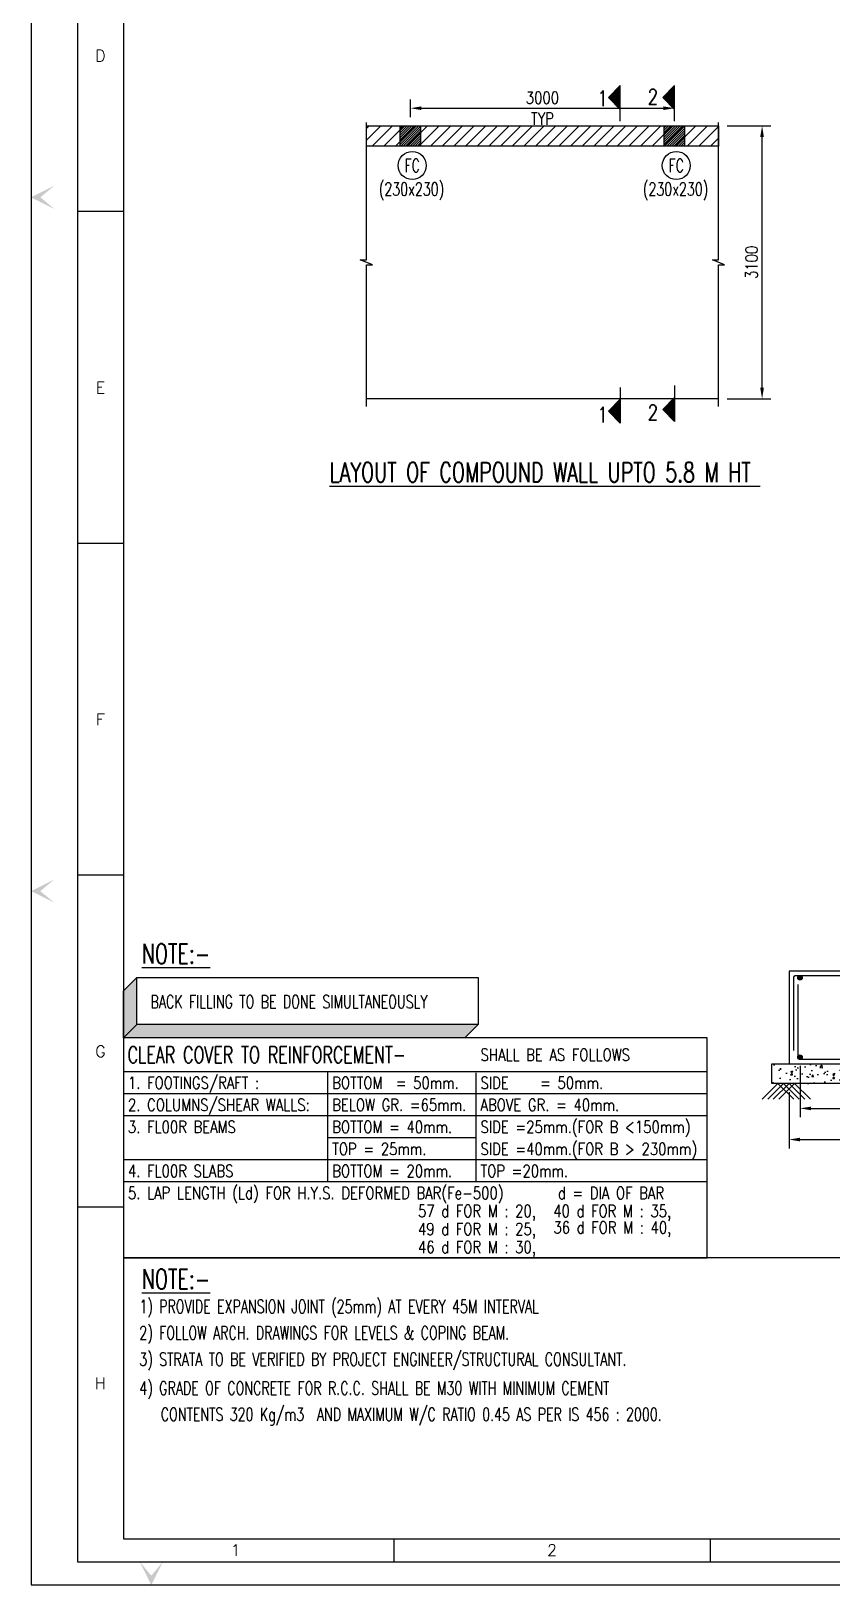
# Model space of a CAD drawing. Extents: x -69352 to 1013721, y -547461 to -186867.
# Drawn here: x 507322 to 525518, y -432773 to -397471 of the extents above; entities that cross this region are included whole.
import ezdxf
from ezdxf.enums import TextEntityAlignment as Align

# ---------------------------------------------------------------- set-up
doc = ezdxf.new("R2010")
doc.units = 0
doc.header["$LTSCALE"] = 500
doc.header["$MEASUREMENT"] = 0
doc.header["$PDMODE"] = 35
doc.header["$PDSIZE"] = -15
doc.layers.get('DEFPOINTS').update_dxf_attribs({"color": 4})
for name, color, linetype in [('FRAME TABLE', 5, 'Continuous'), ('PNA', 10, 'Continuous'), ('S-BRECK LINE', 8, 'Continuous'), ('S-COLUMN', 1, 'Continuous'), ('S-COLUMN CIRCLE', 9, 'Continuous'), ('S-COLUMN HATCH', 8, 'Continuous'), ('S-COLUMN NO', 2, 'Continuous'), ('S-CONCRET LINE', 4, 'Continuous'), ('S-DIM-1', 5, 'Continuous'), ('S-NOTES', 4, 'Continuous'), ('S-PCC', 9, 'Continuous'), ('S-REINFORCEMENT', 6, 'Continuous'), ('S-RETAINING WALL', 6, 'Continuous'), ('S-RETAINING WALL HATCH', 8, 'Continuous'), ('S-SECTION MARK', 1, 'Continuous'), ('S-TEXT', 2, 'Continuous'), ('S-TEXT-1 @ 1', 4, 'Continuous'), ('S-TITIL', 6, 'Continuous'), ('TEXT1', 2, 'Continuous')]:
    doc.layers.add(name, color=color, linetype=linetype)
doc.layers.add('HEADING-TXT', color=1, linetype='Continuous', lineweight=25)
doc.styles.add('ROMANS', font='simplex.shx', dxfattribs={"width": 0.8, "height": 275})
doc.dimstyles.new('dim33.33', dxfattribs={"dimtxt": 250, "dimasz": 250, "dimexe": 200, "dimexo": 200, "dimgap": 100, "dimtad": 1, "dimdec": 0, "dimlfac": 0.333331, "dimzin": 0, "dimdsep": 46, "dimtxsty": 'ROMANS', "dimcen": 0, "dimclrd": 5, "dimclre": 5, "dimclrt": 4, "dimadec": 0, "dimazin": 0, "dimtfac": 1, "dimtdec": 0, "dimtix": 1, "dimtofl": 0, "dimtmove": 2, "dimatfit": 3, "dimfxl": 0, "dimtolj": 1, "dimtzin": 0, "dimlwd": -1, "dimlwe": -1, "dimarcsym": 0})
doc.dimstyles.new('dim50', dxfattribs={"dimtxt": 250, "dimasz": 250, "dimexe": 200, "dimexo": 200, "dimgap": 100, "dimtad": 1, "dimdec": 0, "dimlfac": 0.5, "dimzin": 0, "dimdsep": 46, "dimtxsty": 'ROMANS', "dimcen": 0, "dimclrd": 5, "dimclre": 5, "dimclrt": 4, "dimadec": 0, "dimazin": 0, "dimtfac": 1, "dimtdec": 0, "dimtix": 1, "dimtofl": 0, "dimtmove": 2, "dimatfit": 3, "dimfxl": 0, "dimtolj": 1, "dimtzin": 0, "dimlwd": -1, "dimlwe": -1, "dimarcsym": 0})
pattern_1 = [(45, (-328597.685, -32610.178), (15.2387667, -15.2387667), [])]

# ---------------------------------------------------------------- blocks, each defined once
blk = doc.blocks.new('*D691')
at = {"layer": 'DEFPOINTS', "color": 0}
for p in [(524793, -420782), (534393, -420782), (534393, -421947)]:
    blk.add_point(p, dxfattribs=at)
at = {"layer": 'S-DIM-1', "color": 5}
for p, q in [((524793, -420982), (524793, -422147)), ((534393, -420982), (534393, -422147)), ((525043, -421947), (534143, -421947))]:
    blk.add_line(p, q, dxfattribs=at)
for points in [[(525043, -421906), (525043, -421989), (524793, -421947)], [(534143, -421989), (534143, -421906), (534393, -421947)]]:
    blk.add_solid(points, dxfattribs=at)
at = {"layer": 'S-DIM-1', "color": 4, "insert": (530493, -421947), "char_height": 275, "attachment_point": 5, "style": 'ROMANS'}
blk.add_mtext('\\A1;12 Y @ 150 c/c\\P(T&B)', dxfattribs=at)
blk = doc.blocks.new('*D692')
at = {"layer": 'DEFPOINTS', "color": 0}
for p in [(524543, -421382), (534743, -421382), (534743, -422655)]:
    blk.add_point(p, dxfattribs=at)
at = {"layer": 'S-DIM-1', "color": 5}
for p, q in [((524543, -421582), (524543, -422855)), ((534743, -421582), (534743, -422855)), ((524793, -422655), (534493, -422655))]:
    blk.add_line(p, q, dxfattribs=at)
for points in [[(524793, -422613), (524793, -422696), (524543, -422655)], [(534493, -422696), (534493, -422613), (534743, -422655)]]:
    blk.add_solid(points, dxfattribs=at)
at = {"layer": 'S-DIM-1', "color": 4, "char_height": 275, "attachment_point": 5, "style": 'ROMANS'}
for s, insert in [('\\A1;3400', (529643, -422417)), ('(TYP.)', (529643, -422964))]:
    blk.add_mtext(s, dxfattribs=dict(at, insert=insert))
blk = doc.blocks.new('A$C3C2A062F')
at = {"layer": 'S-COLUMN HATCH'}
h = blk.add_hatch(dxfattribs=at)
h.set_pattern_fill('ANSI31', color=256, scale=150, style=0)
h.set_pattern_definition([(45, (-56668.66, -124038.072), (-13.2582521, 13.2582521), [])])
h.paths.add_polyline_path([(115, -115), (-115, -115), (-115, 115), (115, 115)])
at = {"layer": 'S-COLUMN'}
for p, q in [((-115, -115), (-115, 115)), ((-115, 115), (115, 115)), ((115, 115), (115, -115)), ((115, -115), (-115, -115))]:
    blk.add_line(p, q, dxfattribs=at)
blk = doc.blocks.new('*U514')
at = {"layer": 'S-SECTION MARK', "ltscale": 5}
h = blk.add_hatch(dxfattribs=at)
h.set_pattern_fill('ANSI31', color=256, scale=172.406964, angle=-90, style=0)
h.set_pattern_definition(pattern_1)
h.paths.add_polyline_path([(267, 2343), (0, 2615), (0, 2072)])
h = blk.add_hatch(dxfattribs=at)
h.set_pattern_fill('ANSI31', color=256, scale=172.406964, angle=-90, style=0)
h.set_pattern_definition([(45, (-1838.978, -79340.725), (15.2387667, -15.2387667), [])])
h.paths.add_polyline_path([(267, -4744), (0, -5015), (0, -4472)])
at = {"layer": 'S-SECTION MARK'}
for p, q in [((0, 1802), (0, 2615)), ((0, 2615), (267, 2343)), ((0, 2072), (267, 2343)), ((0, -4203), (0, -5015)), ((0, -4472), (267, -4744)), ((0, -5015), (267, -4744))]:
    blk.add_line(p, q, dxfattribs=at)
blk = doc.blocks.new('*D724')
at = {"layer": 'DEFPOINTS', "color": 0}
for p in [(521940, -399223), (515940, -399625), (521940, -399625)]:
    blk.add_point(p, dxfattribs=at)
at = {"layer": 'S-DIM-1', "color": 5, "ltscale": 0.3}
for p, q in [((515940, -399425), (515940, -399023)), ((516190, -399223), (521690, -399223)), ((521940, -399425), (521940, -399023))]:
    blk.add_line(p, q, dxfattribs=at)
at = {"layer": 'S-DIM-1', "color": 5}
for points in [[(516190, -399182), (516190, -399265), (515940, -399223)], [(521690, -399265), (521690, -399182), (521940, -399223)]]:
    blk.add_solid(points, dxfattribs=at)
at = {"layer": 'S-DIM-1', "color": 4, "lineweight": 0, "char_height": 275, "attachment_point": 5, "style": 'ROMANS'}
for s, insert in [('\\A1;3000', (518940, -398986)), ('TYP', (518940, -399461))]:
    blk.add_mtext(s, dxfattribs=dict(at, insert=insert))
blk = doc.blocks.new('*U515')
at = {"layer": 'S-SECTION MARK', "ltscale": 5}
h = blk.add_hatch(dxfattribs=at)
h.set_pattern_fill('ANSI31', color=256, scale=172.406964, angle=-90, style=0)
h.set_pattern_definition(pattern_1)
h.paths.add_polyline_path([(267, 2343), (0, 2615), (0, 2072)])
h = blk.add_hatch(dxfattribs=at)
h.set_pattern_fill('ANSI31', color=256, scale=172.406964, angle=-90, style=0)
h.set_pattern_definition([(45, (-1838.978, -79380.776), (15.2387667, -15.2387667), [])])
h.paths.add_polyline_path([(267, -4784), (0, -5056), (0, -4512)])
at = {"layer": 'S-SECTION MARK'}
for p, q in [((0, 1802), (0, 2615)), ((0, 2615), (267, 2343)), ((0, 2072), (267, 2343)), ((0, -4243), (0, -5056)), ((0, -4512), (267, -4784)), ((0, -5056), (267, -4784))]:
    blk.add_line(p, q, dxfattribs=at)
blk = doc.blocks.new('*U516')
at = {"layer": 'S-BRECK LINE'}
blk.add_lwpolyline([(-6550, 0), (-113, 0), (-113, -275), (113, 275), (113, 0), (6350, 0)], dxfattribs=at)
blk = doc.blocks.new('*D725')
at = {"layer": 'DEFPOINTS', "color": 0}
for p in [(522940, -399625), (523931, -399625), (522940, -405825)]:
    blk.add_point(p, dxfattribs=at)
at = {"layer": 'S-DIM-1', "color": 5, "ltscale": 0.3}
for p, q in [((523140, -399625), (524131, -399625)), ((523931, -405575), (523931, -399875)), ((523140, -405825), (524131, -405825))]:
    blk.add_line(p, q, dxfattribs=at)
at = {"layer": 'S-DIM-1', "color": 5}
for points in [[(523972, -399875), (523889, -399875), (523931, -399625)], [(523889, -405575), (523972, -405575), (523931, -405825)]]:
    blk.add_solid(points, dxfattribs=at)
at = {"layer": 'S-DIM-1', "color": 4, "lineweight": 0, "insert": (523693, -402725), "char_height": 275, "attachment_point": 5, "rotation": 90, "style": 'ROMANS'}
blk.add_mtext('\\A1;3100', dxfattribs=at)
blk = doc.blocks.new('FOLDER')
at = {"layer": 'PNA'}
for points in [[(-1250, 2500), (0, 0), (0, 1000)], [(1250, 2500), (0, 0), (0, 1000)]]:
    blk.add_solid(points, dxfattribs=at)
blk = doc.blocks.new('SHEET1')
at = {"color": 1}
blk.add_line((762042, -118391, -8), (676135, -118391, -8), dxfattribs=at)
at = {"elevation": -8, "flags": 128}
blk.add_lwpolyline([(674017, -125881), (763101, -125881), (763101, -63214), (674017, -63214)], close=True, dxfattribs=at)
at = {"layer": 'PNA'}
for p, q in [((675076, -94421, -8), (676135, -94421, -8)), ((675076, -102021, -8), (676135, -102021, -8)), ((675076, -109621, -8), (676135, -109621, -8)), ((675076, -117221, -8), (676135, -117221, -8)), ((682323, -124822, -8), (682323, -125351, -8)), ((689570, -124822, -8), (689570, -125351, -8))]:
    blk.add_line(p, q, dxfattribs=at)
at = {"layer": 'PNA', "color": 1, "elevation": -8}
for points in [[(675076, -125351), (762572, -125351), (762572, -63743), (675076, -63743)], [(676135, -124822), (762042, -124822), (762042, -64273), (676135, -64273)]]:
    blk.add_lwpolyline(points, close=True, dxfattribs=at)
at = {"layer": 'PNA', "xscale": 0.2118545526379952, "yscale": 0.2118545526379952, "zscale": 0.2118545526379952, "rotation": 270}
for p in [(674017, -94103, -8), (674017, -109992, -8)]:
    blk.add_blockref('FOLDER', p, dxfattribs=at)
at = {"layer": 'PNA', "xscale": 0.2118545530764888, "yscale": 0.2118545530764888, "zscale": 0.2118545530764888}
blk.add_blockref('FOLDER', (676771, -125881, -8), dxfattribs=at)
at = {"layer": 'PNA', "style": 'ROMANS'}
for s, p in [('D', (675605, -90861, -8)), ('E', (675605, -98461, -8)), ('F', (675605, -106061, -8)), ('G', (675605, -113661, -8)), ('H', (675605, -121262, -8)), ('1', (678700, -125086, -8)), ('2', (685947, -125086, -8))]:
    blk.add_text(s, height=265, dxfattribs=at).set_placement(p, align=Align.MIDDLE)

msp = doc.modelspace()

# ---------------------------------------------------------------- hatches: boundary and pattern name
at = {"linetype": 'Continuous'}
for points in [[(509423.753, -420342.864), (509723.659, -420042.959), (509723.659, -418972.938), (509423.753, -419272.843)], [(509723.659, -420042.959), (509423.753, -420342.864), (517179.231, -420340.52), (517477.249, -420042.501)]]:
    msp.add_hatch(color=8, dxfattribs=at).paths.add_polyline_path(points)
at = {"layer": 'S-PCC', "linetype": 'ByBlock'}
h = msp.add_hatch(dxfattribs=at)
h.set_pattern_fill('AR-CONC,_O', color=256, scale=66.666667)
h.set_pattern_definition([(50, (-16569164.5, -9604.7), (478.173455, -41.834757), [50, -550]), (355, (-16569164.5, -9604.7), (-92.500889, 501.461422), [40, -440]), (100.4514445, (-16569124.64, -9608.2), (385.672564, 459.626661), [42.493461, -467.428075]), (46.1842, (-16569164.5, -9471.4), (711.49422, -110.346187), [75, -825]), (96.6356355, (-16569105.2, -9480.6), (623.107964, 649.4124), [63.740228, -701.142507]), (351.184164, (-16569164.5, -9471.4), (623.107963, 649.4124), [60, -660]), (21, (-16569097.82, -9504.7), (397.938035, -268.412594), [50, -550]), (326, (-16569097.8, -9504.7), (162.210221, 483.433363), [40, -440]), (71.4514447, (-16569064.66, -9527.1), (560.148251, 215.020769), [42.49346, -467.428075]), (37.5, (-16569164.49, -9604.71), (8.1065702, 221.9292359), [0, -434.6666667, 0, -446.6666667, 0, -441.6666667]), (7.5, (-16569164.5, -9604.7), (175.3796916, 262.9411413), [0, -254.6666667, 0, -424.6666667, 0, -168.3333333]), (327.5, (-16569313.16, -9604.71), (355.8816241, -15.0365812), [0, -166.6666667, 0, -520, 0, -690]), (317.5, (-16569379.82, -9604.7), (388.7907796, 66.736655), [0, -216.6666667, 0, -345.3333333, 0, -490])])
h.paths.add_polyline_path([(524149.211, -421381.929), (524149.211, -420931.929), (534742.936, -420931.929), (534742.936, -421381.929)])
at = {"layer": 'S-RETAINING WALL HATCH'}
h = msp.add_hatch(dxfattribs=at)
h.set_pattern_fill('ANSI31', color=256, scale=1500, style=0)
h.set_pattern_definition([(45, (406753, -650001.37), (-132.58252, 132.58252), [])])
h.paths.add_polyline_path([(522939.772, -399625.118), (522939.772, -400085.118), (514939.772, -400085.118), (514939.772, -399625.118)])

# ---------------------------------------------------------------- linework, layer by layer
at = {"color": 4, "ltscale": 0.25}
msp.add_line((522939.772, -405825.118, 11.068), (514939.772, -405825.118, 11.068), dxfattribs=at)
at = {"color": 1}
for p, q in [((509723.659, -418972.938), (509423.753, -419272.843)), ((509723.659, -420042.959), (509423.753, -420342.864)), ((517476.791, -420042.959), (517179.689, -420340.062))]:
    msp.add_line(p, q, dxfattribs=at)
msp.add_lwpolyline([(509723.659, -418972.938), (517476.791, -418972.938), (517476.791, -420042.959), (509723.659, -420042.959)], close=True, dxfattribs=at)
msp.add_lwpolyline([(517176.886, -420342.864), (509423.753, -420342.864), (509423.753, -419272.843)], dxfattribs=at)
at = {"layer": 'FRAME TABLE'}
for p, q in [((522681.279, -421115.695), (509423.753, -421115.695)), ((522681.279, -421616.394), (509423.753, -421616.394)), ((522681.279, -422117.093), (509423.753, -422117.093)), ((522681.279, -422117.093), (509423.753, -422117.093)), ((522681.279, -423118.49), (509423.753, -423118.49)), ((522681.279, -423619.188), (509423.753, -423619.188)), ((522681.279, -423619.188), (509423.753, -423619.188))]:
    msp.add_line(p, q, dxfattribs=at)
at = {"layer": 'FRAME TABLE', "color": 7}
for p, q in [((514063.978, -423619.188), (514063.978, -421115.695)), ((517434.124, -423619.188), (517434.124, -421137.462))]:
    msp.add_line(p, q, dxfattribs=at)
at = {"layer": 'S-COLUMN CIRCLE'}
for centre in [(515981.064, -400525.979, 11.068), (521981.064, -400525.979, 11.068)]:
    msp.add_circle(centre, 317.825, dxfattribs=at)
at = {"layer": 'S-CONCRET LINE'}
for p, q in [((532942.936, -418831.929, 11.068), (524542.936, -418831.929, 11.068)), ((524542.936, -418831.929, 11.068), (524542.936, -420931.929, 11.068)), ((524149.211, -420931.929, 11.068), (534742.936, -420931.929, 11.068))]:
    msp.add_line(p, q, dxfattribs=at)
at = {"layer": 'S-NOTES', "linetype": 'Continuous'}
msp.add_lwpolyline([(522681.279, -420342.864), (509423.753, -420342.864), (509423.753, -425343.357), (522681.279, -425343.357)], close=True, dxfattribs=at)
at = {"layer": 'S-PCC', "elevation": 11.068}
msp.add_lwpolyline([(524149.211, -421381.929), (524149.211, -420931.929), (534742.936, -420931.929), (534742.936, -421381.929)], close=True, dxfattribs=at)
for points in [[(524648.866, -421739.902), (524290.894, -421381.929), (523932.921, -421739.902)], [(524775.429, -421739.902), (524417.456, -421381.929), (524059.483, -421739.902)], [(524901.991, -421739.902), (524544.019, -421381.929), (524186.046, -421739.902)], [(525028.554, -421739.902), (524670.581, -421381.929), (524312.608, -421739.902)]]:
    msp.add_lwpolyline(points, dxfattribs=at)
at = {"layer": 'S-REINFORCEMENT', "ltscale": 10, "elevation": 11.068}
for points in [[(534542.936, -420631.929), (534542.936, -418981.929, 0.414213562), (534492.936, -418931.929), (524692.936, -418931.929, 0.414213562), (524642.936, -418981.929), (524642.936, -420631.929)], [(524742.936, -419131.929), (524742.936, -420781.929, 0.414213562), (524792.936, -420831.929), (534392.936, -420831.929, 0.414213562), (534442.936, -420781.929), (534442.936, -419131.929)]]:
    msp.add_lwpolyline(points, format="xyb", dxfattribs=at)
at = {"layer": 'S-REINFORCEMENT', "ltscale": 10, "const_width": 50, "elevation": 11.068}
for points in [[(524817.936, -418981.929, 1), (524767.936, -418981.929, 1)], [(524817.936, -420781.929, -1), (524767.936, -420781.929, -1)]]:
    msp.add_lwpolyline(points, format="xyb", close=True, dxfattribs=at)
at = {"layer": 'S-REINFORCEMENT', "ltscale": 10}
for centre in [(524792.936, -418981.929, 11.068), (524792.936, -420781.929, 11.068)]:
    msp.add_circle(centre, 50, dxfattribs=at)
at = {"layer": 'S-RETAINING WALL', "elevation": 11.068}
msp.add_lwpolyline([(522939.772, -399625.118), (522939.772, -400085.118), (514939.772, -400085.118), (514939.772, -399625.118)], close=True, dxfattribs=at)
at = {"layer": 'TEXT1', "color": 5}
msp.add_line((517434.124, -422617.791), (514063.978, -422617.791), dxfattribs=at)

# ---------------------------------------------------------------- block references
at = {"xscale": 0.9920737521750241, "yscale": 0.9920737521750241, "zscale": 0.9920737521750241}
msp.add_blockref('SHEET1', (-161352.1, -307890.268, 7.46), dxfattribs=at)
at = {"layer": 'S-REINFORCEMENT', "color": 30, "lineweight": 0, "ltscale": 0.3, "xscale": 2, "yscale": 2, "zscale": 2}
for p in [(515939.772, -399855.118, 11.068), (521939.772, -399855.118, 11.068)]:
    msp.add_blockref('A$C3C2A062F', p, dxfattribs=at)
at = {"layer": 'S-RETAINING WALL HATCH', "xscale": -1}
for name, p in [('*U515', (520705.994, -401322.814, 11.068)), ('*U514', (521939.772, -401322.814, 11.068))]:
    msp.add_blockref(name, p, dxfattribs=at)
at = {"layer": 'S-RETAINING WALL HATCH', "xscale": 0.5, "yscale": 0.5, "zscale": 0.5, "rotation": 90}
for p in [(514939.772, -402725.118, 11.068), (522939.772, -402725.118, 11.068)]:
    msp.add_blockref('*U516', p, dxfattribs=at)

# ---------------------------------------------------------------- texts
at = {"layer": 'HEADING-TXT', "color": 6, "style": 'ROMANS', "width": 0.7}
msp.add_text('BACK FILLING TO BE DONE SIMULTANEOUSLY', height=300, dxfattribs=at).set_placement((510035.936, -419672.775))
at = {"layer": 'S-COLUMN NO', "style": 'ROMANS', "width": 0.7}
for p in [(515981.064, -400525.979, 11.068), (521981.064, -400525.979, 11.068)]:
    msp.add_text('FC', height=300, dxfattribs=at).set_placement(p, align=Align.MIDDLE)
for p in [(515222.82, -401059.537, 9.815), (521222.82, -401059.537, 9.815)]:
    msp.add_text('(230x230)', height=300, dxfattribs=at).set_placement(p, align=Align.MIDDLE_LEFT)
at = {"layer": 'S-SECTION MARK', "style": 'ROMANS', "width": 0.8}
for s, p in [('1', (520305.911, -399000.294, 11.068)), ('2', (521449.86, -398962.597, 11.068)), ('2', (521449.86, -406138.102, 11.068)), ('1', (520305.911, -406187.797, 11.068))]:
    msp.add_text(s, height=349.999, dxfattribs=at).set_placement(p, align=Align.MIDDLE)
at = {"layer": 'S-TEXT', "style": 'ROMANS', "width": 0.7}
msp.add_text('CLEAR COVER TO REINFORCEMENT- ', height=375.52393, dxfattribs=at).set_placement((509514.79, -420729.28), align=Align.MIDDLE_LEFT)
at = {"layer": 'S-TEXT', "color": 4, "style": 'ROMANS', "width": 0.7}
for s, p in [('1) PROVIDE EXPANSION JOINT (25mm) AT EVERY 45M INTERVAL', (509781.438, -426446.949, 11.068)), ('2) FOLLOW ARCH. DRAWINGS FOR LEVELS & COPING BEAM.', (509781.438, -427047.231, 11.068)), ('3) STRATA TO BE VERIFIED BY PROJECT ENGINEER/STRUCTURAL CONSULTANT.', (509781.438, -427647.512, 11.068)), ('4) GRADE OF CONCRETE FOR R.C.C. SHALL BE M30 WITH MINIMUM CEMENT', (509781.438, -428301.527, 11.068)), ('CONTENTS 320 Kg/m3  AND MAXIMUM W/C RATIO 0.45 AS PER IS 456 : 2000.', (510268.415, -428897.856, 11.068))]:
    msp.add_text(s, height=300.14087, dxfattribs=at).set_placement(p, align=Align.MIDDLE_LEFT)
at = {"layer": 'S-TEXT-1 @ 1', "style": 'ROMANS', "width": 0.8}
for s, p in [('SHALL BE AS FOLLOWS', (517534.264, -420729.28)), ('1. FOOTINGS/RAFT :', (509523.893, -421366.045)), ('BOTTOM  = 50mm.', (514164.117, -421366.045)), ('SIDE    = 50mm.', (517534.264, -421366.045)), ('2. COLUMNS/SHEAR WALLS:', (509523.893, -421866.743)), ('BELOW GR. =65mm.', (514164.117, -421866.743)), ('ABOVE GR. = 40mm.', (517534.264, -421866.743)), ('SIDE =25mm.(FOR B <150mm)', (517534.264, -422367.442)), ('3. FL00R BEAMS', (509523.893, -422367.442)), ('BOTTOM = 40mm.', (514164.117, -422367.442)), ('TOP = 25mm.', (514164.117, -422868.14)), ('SIDE =40mm.(FOR B > 230mm)', (517534.264, -422868.14)), ('4. FL00R SLABS', (509523.893, -423368.839)), ('BOTTOM = 20mm.', (514164.117, -423368.839)), ('TOP =20mm.', (517534.264, -423368.839)), ('5. LAP LENGTH (Ld) FOR H.Y.S. DEFORMED BAR(Fe-500)   d = DIA OF BAR', (509523.893, -423869.537)), ('57 d FOR M : 20,', (516113.746, -424279.2)), ('40 d FOR M : 35,', (519186.952, -424279.2)), ('49 d FOR M : 25,', (516113.746, -424688.862)), ('36 d FOR M : 40,', (519190.766, -424653.119)), ('46 d FOR M : 30,', (516113.746, -425098.525))]:
    msp.add_text(s, height=275, dxfattribs=at).set_placement(p, align=Align.MIDDLE_LEFT)
at = {"layer": 'S-TITIL', "color": 6, "style": 'ROMANS', "width": 0.7}
msp.add_text('%%ULAYOUT OF COMPOUND WALL UPTO 5.8 M HT ', height=450, dxfattribs=at).set_placement((518997.096, -407494.09, 11.068), align=Align.MIDDLE)
at = {"layer": 'S-TITIL', "style": 'ROMANS', "width": 0.7}
for p in [(509838.606, -418433.47, 11.068), (509838.606, -425824.541, 11.068)]:
    msp.add_text('%%UNOTE:-', height=450.2113, dxfattribs=at).set_placement(p, align=Align.MIDDLE_LEFT)

# ---------------------------------------------------------------- dimensions: what is measured, and where the dimension line sits
at = {"layer": 'S-DIM-1', "color": 30, "lineweight": 0, "ltscale": 0.3}
dim = msp.add_linear_dim(base=(521939.772, -399223.274, 11.068), p1=(515939.772, -399625.118, 11.068), p2=(521939.772, -399625.118, 11.068), text='<>\\XTYP', dimstyle='dim50', override={"dimtxt": 250, "dimasz": 250}, dxfattribs=at)
dim.commit()
dim.dimension.update_dxf_attribs({"geometry": '*D724', "text_midpoint": (518939.772, -399223.274, 11.068)})
dim = msp.add_linear_dim(base=(523930.805, -399625.118, 11.068), p1=(522939.772, -405825.118, 11.068), p2=(522939.772, -399625.118, 11.068), angle=90, dimstyle='dim50', override={"dimtxt": 250, "dimasz": 250}, dxfattribs=at)
dim.commit()
dim.dimension.update_dxf_attribs({"geometry": '*D725', "text_midpoint": (523693.305, -402725.118, 11.068)})
at = {"layer": 'S-DIM-1'}
dim = msp.add_linear_dim(base=(534392.936, -421947.247, 30.485), p1=(524792.936, -420781.929, 11.068), p2=(534392.936, -420781.929, 11.068), text='12 Y @ 150 c/c\\X(T&B)', dimstyle='dim33.33', override={"dimtxt": 250, "dimasz": 250, "dimtmove": 0}, dxfattribs=at)
dim.commit()
dim.dimension.update_dxf_attribs({"geometry": '*D691', "text_midpoint": (530492.936, -421947.247, 30.485), "dimtype": 160})
dim = msp.add_linear_dim(base=(534742.936, -422654.558, 30.485), p1=(524542.936, -421381.929, 11.068), p2=(534742.936, -421381.929, 11.068), text='<>\\X(TYP.)', dimstyle='dim33.33', override={"dimtxt": 250, "dimasz": 250, "dimtmove": 0}, dxfattribs=at)
dim.commit()
dim.dimension.update_dxf_attribs({"geometry": '*D692', "text_midpoint": (529642.936, -422654.558, 30.485)})

doc.saveas('drawing.dxf')
